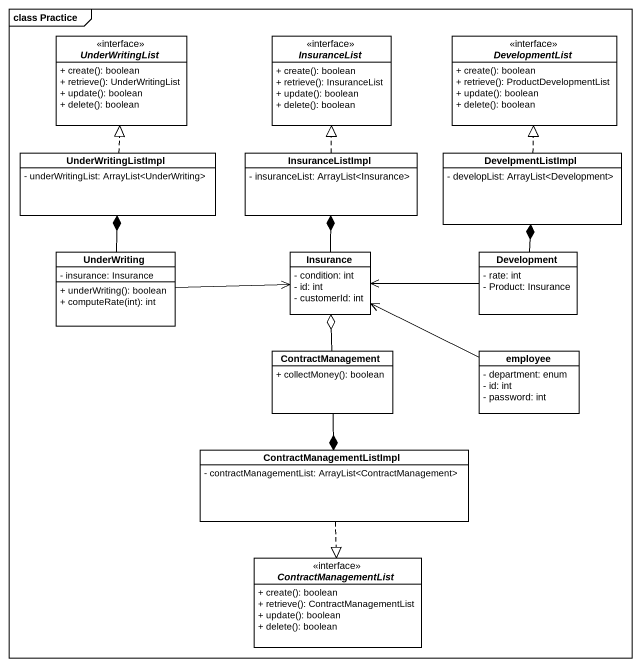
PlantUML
@startuml
mainframe class Practice
hide circle
hide empty members
skinparam classAttributeIconSize 0
interface UnderWritingList {
  + create(): boolean
  + retrieve(): UnderWritingList
  + update(): boolean
  + delete(): boolean
}
interface InsuranceList {
  + create(): boolean
  + retrieve(): InsuranceList
  + update(): boolean
  + delete(): boolean
}
interface DevelopmentList {
  + create(): boolean
  + retrieve(): ProductDevelopmentList
  + update(): boolean
  + delete(): boolean
}
class UnderWritingListImpl {
  - underWritingList: ArrayList<UnderWriting>
}
class InsuranceListImpl {
  - insuranceList: ArrayList<Insurance>
}
class DevelpmentListImpl {
  - developList: ArrayList<Development>
}
class UnderWriting {
  - insurance: Insurance
  + underWriting(): boolean
  + computeRate(int): int
}
class Insurance {
  - condition: int
  - id: int
  - customerId: int
}
class Development {
  - rate: int
  - Product: Insurance
}
class ContractManagement {
  + collectMoney(): boolean
}
class employee {
  - department: enum
  - id: int
  - password: int
}
class ContractManagementListImpl {
  - contractManagementList: ArrayList<ContractManagement>
}
interface ContractManagementList {
  + create(): boolean
  + retrieve(): ContractManagementList
  + update(): boolean
  + delete(): boolean
}
UnderWritingListImpl .up.|> UnderWritingList
InsuranceListImpl .up.|> InsuranceList
DevelpmentListImpl .up.|> DevelopmentList
UnderWriting -up-* UnderWritingListImpl
UnderWriting -right-> Insurance
Insurance -up-* InsuranceListImpl
Development -up-* DevelpmentListImpl
Development -left-> Insurance
ContractManagement -up-o Insurance
ContractManagement --* ContractManagementListImpl
employee -left-> Insurance
ContractManagementListImpl ..|> ContractManagementList
@enduml
